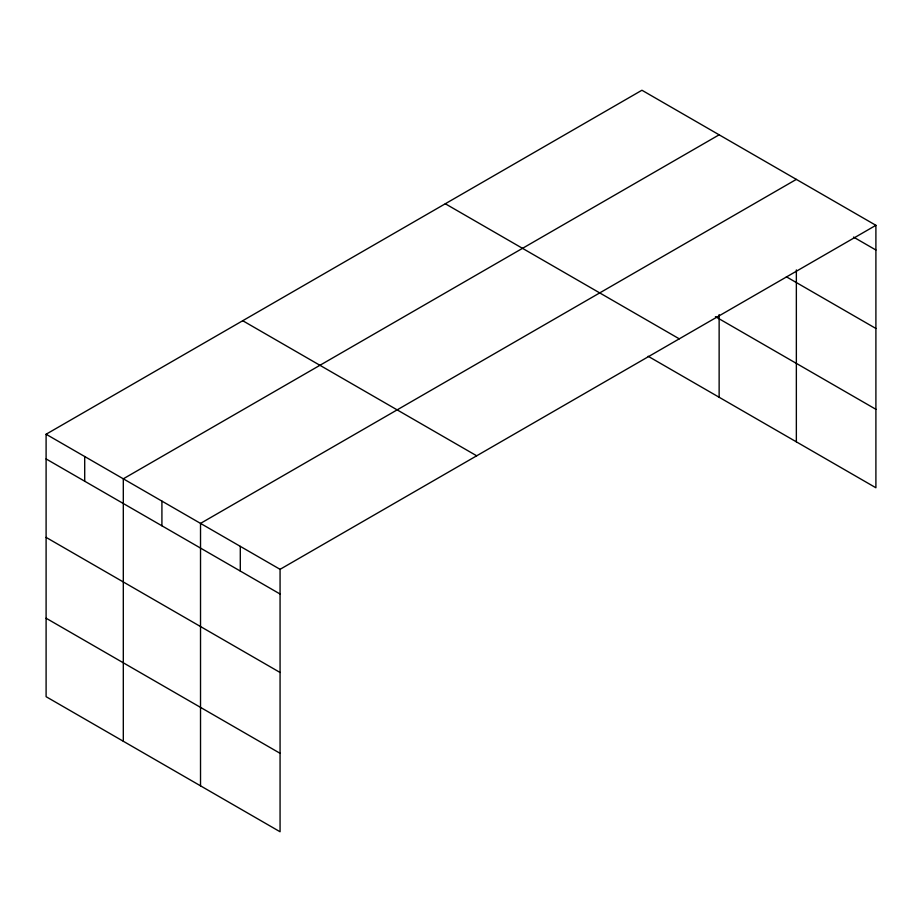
<?xml version="1.0" encoding="UTF-8"?>
<svg xmlns="http://www.w3.org/2000/svg" width="922" height="922" viewBox="0 0 922 922"><rect width="100%" height="100%" fill="white"/><g stroke="black" fill="none" stroke-linecap="round" stroke-linejoin="round"><path stroke-width="1.38" d="M46.1 434.239L280.069 569.323L280.069 831.759L46.1 696.686L46.1 434.239L641.931 90.241L875.9 225.314L875.9 487.761L648.154 356.272M719.137 134.819L123.306 478.818L123.306 741.253M796.354 179.387L200.523 523.396L200.523 785.832M280.069 569.323L875.9 225.314M853.53 237.092L875.9 250.012M786.385 276.796L875.9 328.474M715.403 316.649L875.9 409.31M445.303 203.762L679.272 338.835M242.728 320.718L476.697 455.802M46.1 458.937L280.069 594.01M46.1 537.388L280.069 672.472M46.1 618.224L280.069 753.309M796.354 269.939L796.354 441.834M719.137 314.621L719.137 397.255M240.296 546.354L240.296 571.052M161.915 501.107L161.915 525.794M84.709 456.528L84.709 481.226"/></g></svg>
